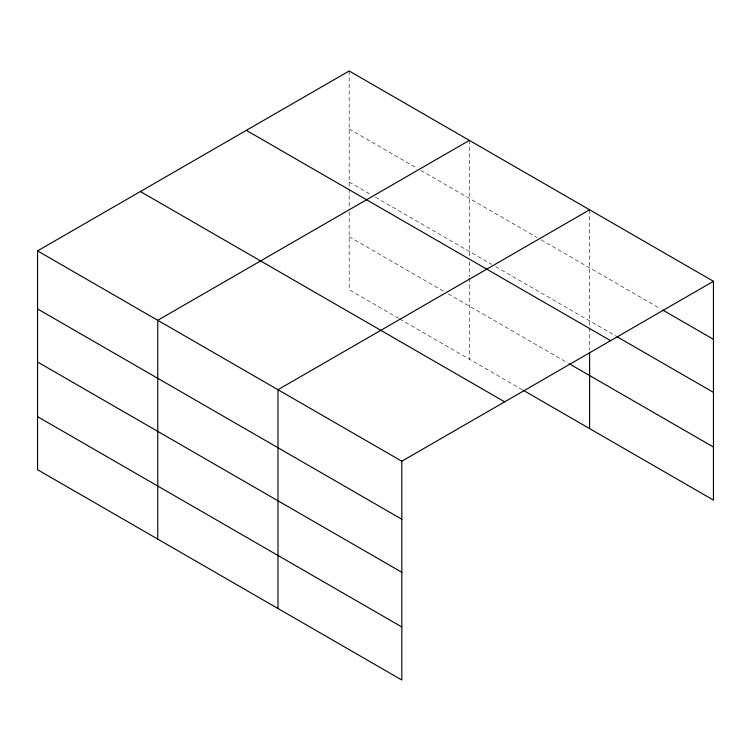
<?xml version="1.0" encoding="UTF-8"?>
<svg xmlns="http://www.w3.org/2000/svg" width="751" height="751" viewBox="0 0 751 751"><rect width="100%" height="100%" fill="white"/><g stroke="black" fill="none" stroke-linecap="round" stroke-linejoin="round"><path stroke-width="0.56" stroke-dasharray="3.75 2.82" d="M349.177 129.012L416.861 168.083M420.898 170.421L537.068 237.494M541.105 239.822L660.664 308.849M349.177 182.071L371.398 194.903M375.444 197.231L491.614 264.305M495.651 266.633L615.989 336.11M349.177 236.734L444.132 291.557M448.169 293.885L568.385 363.287M398.678 318.368L349.177 289.783L349.177 209.98M399.682 318.95L521.917 389.516M589.601 209.792L589.601 326.685M589.601 327.849L589.601 349.947M469.384 140.39L469.384 257.283M469.384 261.939L469.384 277.053M469.384 278.217L469.384 359.194M349.177 70.988L349.177 187.881M349.177 189.045L349.177 208.816"/><path stroke-width="1.13" d="M401.823 572.3L401.823 461.217L37.55 250.9L37.55 469.704L401.823 680.012L401.823 572.3L37.55 361.982M37.55 250.9L349.177 70.988L713.45 281.296L713.45 500.1L522.921 390.098M469.384 140.39L157.757 320.301L157.757 539.105M589.601 209.792L277.973 389.703L277.973 608.507M401.823 461.217L713.45 281.296M662.692 310.022L713.45 339.321M617.003 336.701L713.45 392.379M246.337 130.355L610.61 340.672M569.389 363.869L713.45 447.042M140.39 191.533L504.663 401.841M37.55 308.924L401.823 519.241M37.55 416.645L401.823 626.963M589.601 352.275L589.601 428.596"/></g></svg>
